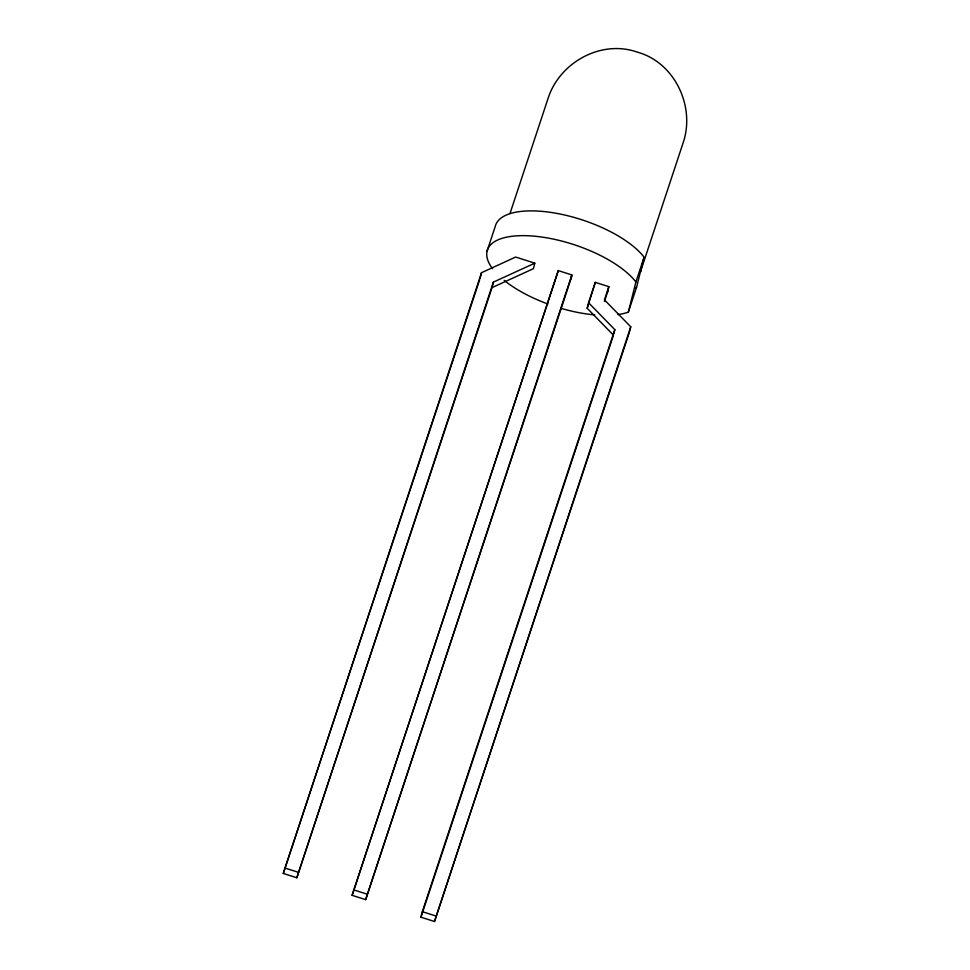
<?xml version="1.0" encoding="UTF-8"?>
<svg xmlns="http://www.w3.org/2000/svg" width="970" height="970" viewBox="0 0 970 970"><rect width="100%" height="100%" fill="white"/><g stroke="black" fill="none" stroke-linecap="round" stroke-linejoin="round"><path stroke-width="1.45" d="M283.276 873.461L481.52 272.691L515.64 257.062L534.809 263.161L533.427 268.666L491.996 287.641L296.832 877.765L283.276 873.461L479.665 279.639M296.832 877.765L493.378 282.125L534.809 263.161M480.15 278.208L481.52 272.691M491.996 287.641L493.378 282.125M352.122 895.334L558.284 270.618L571.827 274.922L570.457 280.427L365.666 899.639L352.122 895.334L558.284 270.618M365.666 899.639L571.827 274.922M608.857 286.671L604.48 299.9L630.743 326.793L629.372 332.31L434.512 921.5L420.956 917.196L422.338 911.679L614.834 329.642L588.56 302.737L595.301 282.367L608.857 286.671L607.475 292.188M420.956 917.196L613.452 335.147L587.189 308.254L588.56 302.737M434.512 921.5L630.743 326.793M595.301 282.367L587.189 308.254M613.792 333.777L614.834 329.642M617.975 314.595A81.068 32.325 18.3 0 0 627.323 312.486L628.402 311.916L635.847 282.173L644.031 257.402L643.377 256.286A81.068 32.325 18.3 0 0 560.163 214.043A81.068 32.325 18.3 0 0 495.318 226.216L487.122 250.987M628.402 311.916L636.599 287.144L644.031 257.402M509.99 213.533L548.22 97.958C559.823 62.286 601.279 39.418 637.157 52.077C674.162 62.153 694.811 105.112 683.729 141.002L640.309 272.279A71.113 28.36 18.3 0 0 640.661 269.793M570.906 279.069L571.803 276.365M604.419 301.452L608.408 289.351M635.52 287.714L636.599 287.144M284.659 867.944L298.214 872.248M353.504 889.817L367.048 894.122M422.338 911.679L435.894 915.983M635.847 282.173L635.192 281.058A81.068 32.325 18.3 0 0 533.706 236.122A81.068 32.325 18.3 0 0 492.554 268.714M594.755 314.898A81.068 32.325 18.3 0 1 560.83 308.278M547.917 304.01A81.068 32.325 18.3 0 1 504.194 280.403"/></g></svg>
